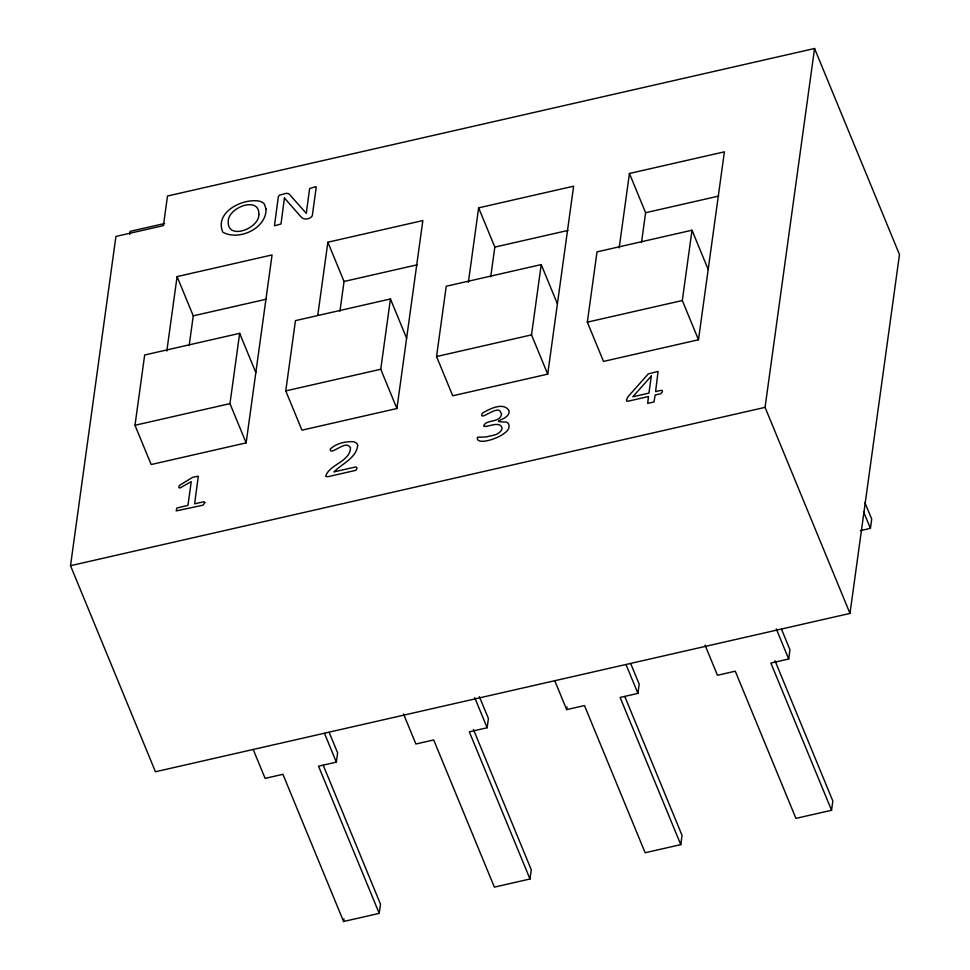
<?xml version="1.0" encoding="UTF-8"?>
<svg xmlns="http://www.w3.org/2000/svg" width="970" height="970" viewBox="0 0 970 970"><rect width="100%" height="100%" fill="white"/><g stroke="black" fill="none" stroke-linecap="round" stroke-linejoin="round"><path stroke-width="1.45" d="M70.519 565.692L115.927 236.437L163.421 225.61L167.495 196.013L814.557 48.5L899.481 254.564L849.987 613.416L155.442 771.756L70.519 565.692L765.063 407.364L814.557 48.5M129.713 234.328L130.125 231.369L164.657 223.488M166.816 351.055L177.086 276.595L272.061 254.94L246.137 442.878L151.162 464.533L134.988 425.284L144.675 354.996L239.663 333.341L255.837 372.589M189.15 345.635L193.26 315.844L177.086 276.595M246.137 442.878L229.963 403.629L239.663 333.341M317.796 315.189L327.86 242.221L422.847 220.566L396.924 408.515L301.949 430.159L285.762 390.91L295.462 320.621L390.437 298.966L406.624 338.215M339.936 311.261L344.047 281.47L327.86 242.221M396.924 408.515L380.749 369.255L390.437 298.966M253.267 749.616L265.113 778.376L282.925 774.315L343.586 921.5L379.209 913.376L318.536 766.191L336.347 762.129L337.621 752.89L329.157 732.35M343.586 921.5L343.95 918.857M468.377 282.306L478.646 207.847L573.622 186.191L547.711 374.141L452.723 395.784L436.548 356.536L446.236 286.247L541.224 264.592L557.398 303.84M379.209 913.376L380.482 904.137L323.252 765.281M490.711 276.887L494.821 247.095L478.646 207.847M547.711 374.141L531.524 334.88L541.224 264.592M403.484 713.884L415.9 744.002L433.699 739.94L494.373 887.126L529.984 879.002L469.322 731.816L487.134 727.755L488.407 718.515L479.374 696.605M619.163 247.932L629.433 173.472L724.408 151.829L698.485 339.767L603.51 361.41L587.335 322.161L597.023 251.873L692.01 230.217L708.185 269.466M529.984 879.002L531.269 869.763L473.457 729.513M624.813 696.533L682.043 835.388L680.77 844.627L645.147 852.751L584.486 705.566L566.674 709.628L567.038 706.985M641.497 242.512L645.608 212.721L629.433 173.472M698.485 339.767L682.31 300.518L692.01 230.217M680.77 844.627L620.109 697.442L637.908 693.392L639.194 684.141L630.718 663.601M705.044 645.135L717.461 675.253L735.272 671.191L795.933 818.377L831.557 810.265L770.883 663.068L788.695 659.018L789.968 649.767L781.505 629.227M831.557 810.265L832.83 801.014L775.018 660.764M860.463 530.626L870.429 528.347L871.715 519.108L864.84 502.436M193.26 315.844L266.326 299.196M344.047 281.47L417.1 264.822M494.821 247.095L567.886 230.448M645.608 212.721L718.673 196.073M134.988 425.284L229.963 403.629M285.762 390.91L380.749 369.255M436.548 356.536L531.524 334.88M587.335 322.161L682.31 300.518M863.567 511.687L870.429 528.347M765.063 407.364L849.987 613.416M776.279 628.887L788.695 659.018M626.062 664.632L637.908 693.392M554.828 680.879L566.674 709.628M474.718 697.636L487.134 727.755M324.501 733.381L336.347 762.129M357.675 445.545C356.293 458.119 341.889 463.769 333.935 471.905L355.687 466.946L356.972 467.601L356.414 469.759L355.25 470.45L327.617 476.755L325.678 476.306C329.133 464.339 350.582 461.671 350.497 447.497L349.103 446.236C344.217 441.132 330.127 456.167 330.212 449.195C335.79 443.532 345.138 441.338 352.995 441.689A12.113 6.511 -22.4 0 1 357.227 444.175L357.675 445.545M508.729 410.225C512.075 420.265 485.849 421.465 506.376 422.071A11.955 6.426 -22.4 0 1 508.971 426.339C510.232 435.457 475.179 447.728 477.373 437.276L485.873 436.985L495.379 434.803A8.791 4.729 -22.4 0 0 502.108 428.267C500.447 420.592 489.05 426.873 483.981 426.436L483.69 426.012C485.74 418.931 500.29 423.453 501.538 413.96L499.999 411.05C495.997 405.993 478.634 422.217 482.211 413.256C489.086 409.146 502.993 401.798 508.729 410.225M204.815 502.436L203.191 505.115L176.176 510.923L176.952 507.989L187.962 505.37L191.235 481.666L179.862 488.019L178.856 487.643L179.28 485.509L192.812 477.252L198.304 476.221L194.606 503.854L203.651 501.793L204.815 502.436M626.499 399.773L626.741 401.168L628.014 401.204L648.469 396.536L647.669 403.387L654.01 401.932L655.126 395.02L660.764 393.735L662.474 391.698L662.243 390.498L661.237 390.316L655.599 391.601L658.072 371.413L648.263 373.911L627.832 396.912L626.499 399.773M266.107 209.108C266.253 228.835 238.487 241.093 222.809 232.182C214.746 213.194 239.566 199.929 255.753 200.729A18.515 9.942 -22.4 0 1 264.228 203.882L266.107 209.108M284.416 198.098L280.997 223.997L274.462 225.804L278.317 196.752L279.384 195.188L286.538 193.272L288.975 193.854L306.302 213.376L309.612 188.568L315.65 186.652L316.256 187.052L312.291 215.813C310.327 219.232 303.828 220.372 301.185 217.062L284.489 198.074M651.306 376.02L648.942 393.117L632.792 396.803L651.306 376.02M258.869 214.491C259.196 228.714 227.125 240.621 228.229 221.427C228.083 207.362 259.62 195.588 258.869 214.491"/></g></svg>
